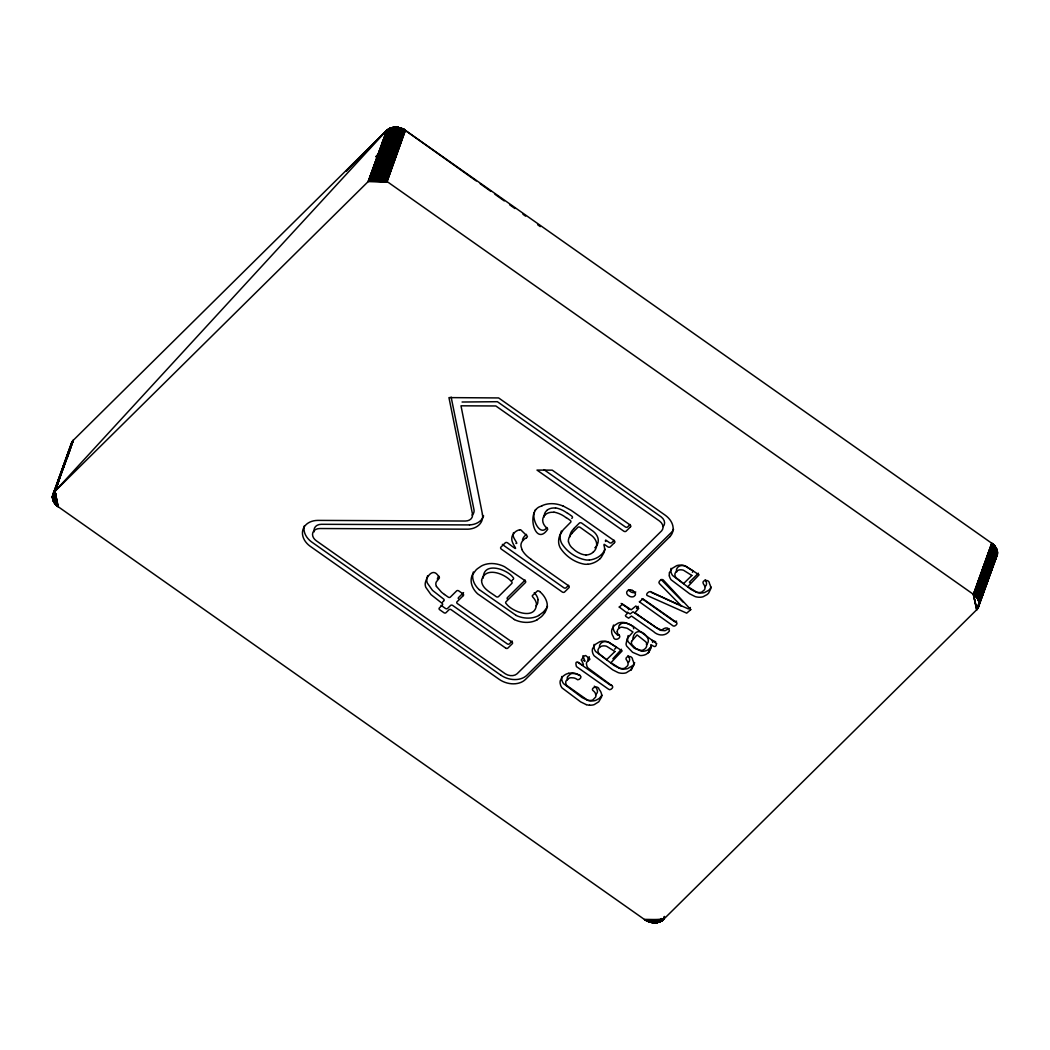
<?xml version="1.0" encoding="UTF-8"?>
<svg xmlns="http://www.w3.org/2000/svg" width="1050" height="1050" viewBox="0 0 1050 1050"><rect width="100%" height="100%" fill="white"/><g stroke="black" fill="none" stroke-linecap="round" stroke-linejoin="round"><path stroke-width="1.5" d="M60.624 475.046L52.553 498.041L73.356 440.199L54.836 491.4L368.392 181.361C373.59 176.768 381.767 177.804 387.122 181.571L973.376 594.313C978.429 597.371 981.487 605.22 976.644 609.801L663.351 919.577C658.192 924.328 649.884 923.304 644.49 919.498L58.236 506.756C53.183 503.698 50.124 495.863 54.968 491.269L386.649 130.423L73.224 440.331L70.993 444.727M54.928 503.633L54.968 491.269L54.456 491.82L73.224 440.331M582.921 655.725L584.994 661.211L583.472 660.371M54.784 503.462L54.574 491.689M54.666 503.278L54.968 491.269L54.456 491.82M54.534 503.108L54.968 491.269L54.337 491.964M995.899 557.734C999.547 552.904 996.358 546.158 991.764 543.244L405.313 130.371L386.925 181.44L405.116 130.226L404.303 129.727L399.394 127.746L394.249 127.286L375.637 178.382L387.122 181.571L405.313 130.371M54.416 502.924L54.968 491.269L54.219 492.122L72.844 440.751M54.298 502.753L54.968 491.269L53.983 492.411M54.18 502.569L54.968 491.269L53.891 492.568M54.062 502.386L54.968 491.269L53.786 492.726L72.489 441.197M53.957 502.202L54.968 491.269L53.681 492.883M53.852 502.018L54.968 491.269L53.589 493.041M53.747 501.834L54.968 491.269L53.497 493.198M53.655 501.651L54.968 491.269L53.406 493.356M53.563 501.467L54.968 491.269L53.327 493.526M53.471 501.283L54.968 491.269L53.248 493.697M53.379 501.086L54.968 491.269L53.169 493.854M53.301 500.902L54.968 491.269L53.104 494.025M53.222 500.706L54.968 491.269L53.038 494.196M53.143 500.522L54.968 491.269L58.236 506.756M53.078 500.338L54.968 491.269L58.039 506.625M53.012 500.141L54.968 491.269L57.855 506.481M633.675 665.201L631.299 669.598L626.194 672.801A11.812 8.951 19.8 0 1 623.122 673.299A12.206 9.253 19.8 0 1 621.482 673.26A11.707 8.873 19.8 0 1 618.227 672.643L612.78 669.887L594.195 655.843A11.918 9.03 19.8 0 1 592.83 653.297A12.482 9.463 19.8 0 1 592.357 651.276A11.865 8.991 19.8 0 1 592.554 648.677L595.166 644.503L599.76 641.721A11.773 8.925 19.8 0 1 602.831 641.183A12.416 9.411 19.8 0 1 605.299 641.288A11.983 9.082 19.8 0 1 608.541 642.049L622.151 650.869L610.916 662.694L619.382 668.076A7.626 5.788 19.8 0 0 622.322 668.574L622.794 668.561A6.431 4.883 19.8 0 0 624.921 668.102L627.519 665.884A6.746 5.119 19.8 0 0 628.044 663.429A7.744 5.867 19.8 0 0 626.863 660.503C623.109 656.578 632.546 654.071 632.664 659.925A11.55 8.754 19.8 0 1 633.675 665.175M52.946 499.944L54.968 491.269L57.671 506.336M52.894 499.761L54.968 491.269L57.474 506.192M52.841 499.577L54.968 491.269L57.304 506.061M52.789 499.38L54.968 491.269L57.12 505.903M534.45 512.124C531.379 518.49 539.949 537.154 546.932 527.559M52.736 499.196L54.968 491.269L56.949 505.759M55.361 491.269L52.697 498.999L54.968 491.269L56.779 505.601M52.657 498.803L54.968 491.269L56.595 505.444M669.467 572.617L672.092 568.444L676.686 565.661A11.773 8.925 19.8 0 1 679.757 565.123A12.416 9.411 19.8 0 1 681.411 565.149A11.983 9.082 19.8 0 1 685.466 565.989L699.064 574.809L687.829 586.635L696.308 592.016A7.626 5.788 19.8 0 0 699.247 592.515L699.72 592.502A6.431 4.883 19.8 0 0 701.846 592.043L704.445 589.824A6.746 5.119 19.8 0 0 704.97 587.37A7.809 5.919 19.8 0 0 703.539 584.128C700.665 579.941 709.459 578.471 709.59 583.866A11.55 8.754 19.8 0 1 710.601 589.116L708.684 593.014A19.884 15.081 19.8 0 1 707.096 594.589L703.106 596.741A11.812 8.951 19.8 0 1 700.836 597.188A12.206 9.253 19.8 0 1 698.408 597.201A11.812 8.951 19.8 0 1 695.179 596.584L689.706 593.827L671.121 579.797A11.918 9.03 19.8 0 1 669.742 577.238A12.482 9.463 19.8 0 1 669.375 575.899M56.438 505.286L54.968 491.269L52.618 498.619L59.587 478.629M56.267 505.129L54.968 491.269L52.592 498.422L58.524 481.714M52.566 498.238L54.968 491.269L56.109 504.971M386.767 146.213L392.227 132.969L388.027 145.556L392.49 132.838L387.765 145.674L377.173 155.4M389.169 145.176L388.303 145.451L392.766 132.733L388.027 145.556M388.592 145.346L391.059 138.285M628.123 635.565L627.572 639.712A10.08 7.652 19.8 0 0 628.189 641.826L634.108 648.047L641.511 651.223A7.416 5.631 19.8 0 0 643.624 651.223L644.293 651.118A12.574 9.529 19.8 0 0 647.889 649.911L651.354 646.813M386.558 146.357L376.031 156.594L386.558 146.357L391.243 133.521L386.558 146.357L376.254 156.909M387.253 145.937L391.716 133.232M387.502 145.792L391.978 133.101M386.781 130.279L368.261 181.493L387.122 181.571L378.42 178.395L396.572 127.299L405.51 130.502L476.227 180.928M387.069 130.029L368.537 181.23L387.122 181.571L378.656 178.408L396.808 127.312L405.51 130.502L404.919 130.108L386.531 181.177L387.122 181.571L368.392 181.361M368.537 181.23L387.371 129.78L368.839 180.981L387.122 181.571L378.892 178.434L397.044 127.339L405.51 130.502L404.709 129.977L386.321 181.046L387.122 181.571L368.681 181.099M385.914 180.797L404.303 129.727L405.51 130.502L401.205 129.308L405.51 130.502L403.896 129.491L385.704 180.679L387.122 181.571L369.456 180.495L388.001 129.308L369.298 180.613L387.122 181.571L379.129 178.461L397.281 127.365L405.51 130.502L404.512 129.846L386.124 180.928L387.122 181.571L368.983 180.849L387.686 129.544L369.141 180.731L387.122 181.571L385.914 180.797L404.092 129.609L405.51 130.502L401.034 129.321M388.342 129.097L369.784 180.272L387.122 181.571L379.365 178.5L397.517 127.391L405.51 130.502L403.673 129.373L385.284 180.456L387.122 181.571L369.626 180.39L388.513 128.993M388.684 128.888L370.125 180.062L387.122 181.571L379.601 178.539L397.753 127.431L405.51 130.502L403.462 129.268L385.074 180.338L387.122 181.571L369.954 180.167M370.125 180.062L388.867 128.782L370.479 179.852L387.122 181.571L379.837 178.579L397.989 127.47L405.51 130.502L403.252 129.15L384.864 180.232L387.122 181.571L370.296 179.957M370.834 179.668L387.122 181.571L380.074 178.618L398.226 127.509L405.51 130.502L403.029 129.045L384.641 180.127L387.122 181.571L370.65 179.76L389.222 128.599M371.017 179.576L389.786 128.336L371.214 179.498L387.122 181.571L380.31 178.671L398.462 127.549L405.51 130.502L402.819 128.94L384.431 180.023L387.122 181.571L371.017 179.576L389.406 128.507L370.65 179.76M389.983 128.257L371.595 179.327L387.122 181.571L380.546 178.71L398.698 127.588L405.51 130.502L401.284 129.294L405.51 130.502L402.596 128.848L384.208 179.918L387.122 181.571L371.398 179.406L390.18 128.179M371.792 179.248L390.377 128.1L371.792 179.248L387.122 181.571L380.769 178.762L398.934 127.641L405.51 130.502L394.708 127.26L376.097 178.343L387.122 181.571L385.508 180.561L403.673 129.373M372.396 179.025L390.981 127.89L372.592 178.959L387.122 181.571L381.006 178.815L399.158 127.693L405.51 130.502L394.931 127.26L376.32 178.343L387.122 181.571L383.985 179.826L402.15 128.651L405.51 130.502L395.167 127.247L376.543 178.329L387.122 181.571L383.762 179.721L401.927 128.559L405.51 130.502L395.404 127.247L376.779 178.329L387.122 181.571L383.539 179.629L401.704 128.468L405.51 130.502L395.64 127.26L377.252 178.329L387.122 181.571L383.316 179.55L401.481 128.389L405.51 130.502L395.863 127.26L377.475 178.329L387.122 181.571L371.989 179.169L390.771 127.956L372.396 179.025L387.122 181.571L383.092 179.458L401.258 128.297L405.51 130.502L396.099 127.273L377.711 178.343L387.122 181.571L372.186 179.104L390.574 128.021M372.592 178.959L391.387 127.772L372.789 178.907L387.122 181.571L381.242 178.881L399.394 127.746L405.51 130.502L402.373 128.743L383.985 179.826M381.478 178.933L399.63 127.811L405.51 130.502L396.336 127.286L377.947 178.356L387.122 181.571L373.012 178.841L391.598 127.706L373.209 178.789L387.122 181.571L382.869 179.379L401.021 128.218L405.51 130.502L399.866 127.864L381.478 178.933L387.122 181.571L373.433 178.736L391.821 127.654L373.209 178.789M392.031 127.614L373.642 178.684L387.122 181.571L381.714 179.012L399.866 127.864M374.076 178.592L392.687 127.483L374.076 178.592L387.122 181.571L381.951 179.077L400.102 127.929L405.51 130.502L400.798 128.139L382.41 179.222L387.122 181.571L373.852 178.631L392.241 127.562L373.433 178.736M382.174 179.143L400.339 127.995L405.51 130.502L400.562 128.074L382.174 179.143L387.122 181.571L374.299 178.552L392.897 127.444L374.509 178.513L387.122 181.571L382.633 179.287L400.798 128.139M382.41 179.222L400.562 128.074M384.208 179.918L402.373 128.743M384.431 180.023L402.596 128.848M384.641 180.127L402.819 128.94M384.864 180.232L403.029 129.045M385.074 180.338L403.252 129.15M385.284 180.456L403.462 129.268M386.531 181.177L404.709 129.977M386.728 181.309L404.919 130.108M377.252 178.329L395.404 127.247L377.016 178.329L387.122 181.571L374.732 178.487L393.12 127.404L374.509 178.513M377.475 178.329L395.64 127.26M377.711 178.343L395.863 127.26M377.947 178.356L396.099 127.273M393.343 127.378L374.955 178.448L387.122 181.571L378.184 178.369L396.336 127.286M660.214 921.664L661.277 918.671L660.214 921.664L663.351 919.577L664.427 916.571M976.119 596.754L994.363 545.514L975.975 596.597L994.206 545.357L975.817 596.426L994.048 545.186L975.66 596.269L993.891 545.029L975.503 596.098L993.733 544.871L975.345 595.941L993.051 544.241L974.663 595.324L992.88 544.097L974.492 595.166L992.696 543.952L974.308 595.022L992.513 543.808L974.124 594.878L992.329 543.664L973.941 594.733L992.145 543.519L973.757 594.589L991.948 543.375L973.573 594.444L991.764 543.244L973.376 594.313L976.644 609.801L997.434 551.762L979.059 603.028M994.652 545.856L976.815 597.621L995.203 546.538L976.946 597.791L995.334 546.722L977.078 597.975M977.55 598.684L995.466 546.893L977.196 598.146M996.437 548.533L978.311 600.18L996.621 548.914M996.699 549.097L978.469 600.548M70.941 445.095L52.513 496.716L54.968 491.269L55.952 504.814M55.794 504.643L54.968 491.269L52.513 497.477L70.901 445.646M62.816 469.402L70.888 446.394M67.174 457.721L70.941 446.972M663.206 919.721L664.453 916.492M996.922 549.662L978.666 601.125L996.988 549.859M997.054 550.043L978.771 601.506L997.106 550.239M997.159 550.436L978.876 601.886L997.211 550.62M997.264 550.817L978.915 602.083L997.342 551.197M982.997 592.554L976.776 609.669L973.376 594.313L976.907 609.538L997.487 552.339L979.099 603.409M984.099 589.47L992.394 566.317M977.038 609.394L995.663 558.036L995.033 558.731M977.511 608.803L996.004 557.589M71.558 442.785L52.71 495.259L54.968 491.269L55.637 504.486M72.174 441.643L52.553 496.164L54.968 491.269L55.492 504.315M72.608 441.039L52.5 496.913L54.968 491.269L55.335 504.144M52.513 497.477L73.093 440.462M67.2 457.866L69.877 450.161M52.697 498.999L55.322 491.098M394.249 127.286L375.861 178.356L387.122 181.571L375.178 178.421L393.566 127.352L374.732 178.487M387.122 181.571L375.401 178.395L393.789 127.326L375.178 178.421M375.637 178.382L394.026 127.299L375.401 178.395M376.097 178.343L394.485 127.273L375.861 178.356M376.32 178.343L394.708 127.26M376.543 178.329L394.931 127.26M376.779 178.329L395.167 127.247M378.184 178.369L396.572 127.299M378.42 178.395L396.808 127.312M378.656 178.408L397.044 127.339M378.892 178.434L397.281 127.365M379.129 178.461L397.517 127.391M379.365 178.5L397.753 127.431M379.601 178.539L397.989 127.47M379.837 178.579L398.226 127.509M380.074 178.618L398.462 127.549M380.31 178.671L398.698 127.588M380.546 178.71L398.934 127.641M380.769 178.762L399.158 127.693M381.006 178.815L399.394 127.746M381.242 178.881L399.63 127.811M381.714 179.012L400.102 127.929M381.951 179.077L400.339 127.995M382.633 179.287L401.021 128.218M382.869 179.379L401.258 128.297M383.092 179.458L401.481 128.389M383.316 179.55L401.704 128.468M383.539 179.629L401.927 128.559M383.762 179.721L402.15 128.651M385.508 180.561L403.896 129.491M385.704 180.679L404.092 129.609M386.124 180.928L404.512 129.846M630.761 670.123L634.686 662.642M631.299 669.598L632.835 665.332M617.282 631.575A6.379 4.843 19.8 0 1 617.991 629.252L620.143 627.559A5.932 4.502 19.8 0 1 621.863 627.139L627.099 628.215L632.94 631.982L627.244 638.479L626.049 643.978A10.08 7.652 19.8 0 0 626.666 646.091L632.572 652.299L639.975 655.476A7.416 5.631 19.8 0 0 642.101 655.476L642.771 655.384A12.574 9.529 19.8 0 0 646.354 654.163L648.349 652.732L649.871 648.48M648.349 652.732L650.409 647.955M661.487 918.579L660.398 921.585L663.351 919.577L644.49 919.498M975.174 595.783L993.562 544.714M976.553 597.266L994.941 546.197M977.655 598.867L995.938 547.614L978.049 599.616L996.345 548.349M978.954 602.267L997.303 551.001M979.02 602.648L997.369 551.381L978.981 602.464M977.274 609.105L997.447 553.836M977.826 608.344L997.421 554.019M978.114 607.871L997.29 554.741M368.261 181.493L386.925 130.148M979.112 603.973L997.5 552.72M979.086 604.538L997.487 553.284M370.479 179.852L389.038 128.691M373.852 178.631L392.464 127.522M52.526 497.858L54.968 491.269L55.204 503.974M388.303 145.451L391.217 138.232M52.513 497.661L54.968 491.269L55.059 503.803M427.599 575.689L426.733 579.416A14.149 10.723 19.8 0 0 427.35 583.091L432.482 590.336L443.507 598.986A1.575 1.194 19.8 0 1 444.019 600.6L443.678 600.967M52.5 497.28L54.968 491.269L52.972 494.379M52.5 497.096L54.968 491.269L52.907 494.55M605.233 549.242L602.766 553.127A32.812 24.872 19.8 0 1 601.322 554.636A24.583 18.637 19.8 0 1 589.444 560.057M535.028 510.562L535.513 509.539M52.513 496.532L54.968 491.269L52.854 494.721M52.539 496.348L54.968 491.269L52.802 494.891M52.579 495.981L54.968 491.269L52.749 495.075M52.605 495.797L54.968 491.269L52.671 495.429M52.631 495.613L54.968 491.269M472.644 574.573L475.794 570.255A36.868 27.956 19.8 0 1 477.396 568.746L481.491 565.937A22.326 16.931 19.8 0 1 491.82 563.522A22.667 17.181 19.8 0 1 504.433 566.659L524.987 580.597A1.785 1.352 19.8 0 1 525.407 582.579L505.942 601.834A1.785 1.352 19.8 0 0 506.349 603.816C512.137 611.848 536.064 620.865 536.484 603.881A14.766 11.196 19.8 0 0 532.849 597.135L532.311 596.164A1.522 1.155 19.8 0 1 532.376 595.613L537.416 590.966A1.457 1.103 19.8 0 1 537.889 590.756L539.766 591.504M711.336 587.134L710.22 588.748A19.884 15.081 19.8 0 1 708.619 590.336L704.642 592.489A11.812 8.951 19.8 0 1 702.371 592.935A12.206 9.253 19.8 0 1 699.943 592.948A11.707 8.873 19.8 0 1 696.688 592.331L691.241 589.575L672.643 575.531A11.918 9.03 19.8 0 1 671.278 572.985A12.482 9.463 19.8 0 1 670.911 571.633A11.865 8.991 19.8 0 1 671.003 568.365M602.096 695.231L599.064 698.591L595.731 700.363A11.826 8.964 19.8 0 1 592.686 700.928L591.045 700.928A11.826 8.964 19.8 0 1 587.816 700.376L582.199 697.633L563.614 683.694A11.904 9.03 19.8 0 1 562.196 681.135L561.684 679.114A12.049 9.135 19.8 0 1 561.803 676.502M544.609 612.911L542.679 615.352A37.328 28.297 19.8 0 1 541.196 616.822L537.193 619.71M647.259 643.768L647.706 643.046A8.571 6.497 19.8 0 0 648.296 640.671L648.152 639.358A7.219 5.473 19.8 0 0 647.417 637.652C643.519 630.774 635.106 628.582 633.032 637.508A7.612 5.775 19.8 0 0 632.992 638.754M438.795 576.03L437.653 578.025A8.164 6.195 19.8 0 0 437.391 579.193M619.513 624.999L621.679 623.306A5.932 4.502 19.8 0 1 623.398 622.886C626.85 622.702 634.659 625.669 633.649 628.766M656.644 643.611L633.202 626.312L626.286 622.952A12.639 9.581 19.8 0 0 622.007 622.414L621.193 622.453A11.419 8.649 19.8 0 0 618.161 623.109L614.329 625.551L612.137 628.766A12.771 9.686 19.8 0 0 611.638 631.129A13.073 9.909 19.8 0 0 611.769 633.006L612.097 634.239A11.182 8.479 19.8 0 0 613.305 636.589C614.027 642.429 622.991 637.573 618.568 634.751A6.431 4.883 19.8 0 1 617.426 632.572A7.219 5.473 19.8 0 1 617.282 631.575M628.451 662.445L629.055 661.631A6.746 5.119 19.8 0 0 629.58 659.177A7.744 5.867 19.8 0 0 628.386 656.25L627.887 655.62M536.064 605.942L537.744 603.12L538.02 599.629M648.874 652.221L651.079 647.968A9.857 7.481 19.8 0 0 651 645.999C649.346 641.471 655.883 650.934 656.499 643.755M589.312 656.762L588.381 657.943A5.709 4.331 19.8 0 0 587.921 659.361L588.105 661.001M705.114 586.648L705.981 585.572A6.746 5.119 19.8 0 0 706.492 583.117A7.809 5.919 19.8 0 0 705.075 579.876M346.316 171.281L386.649 130.423M513.201 579.337L513.332 579.193A1.785 1.352 19.8 0 0 513.017 577.356C506.979 569.113 483.197 561.067 483.249 578.091M573.562 528.806L579.351 523.097A1.785 1.352 19.8 0 1 581.766 523.136L593.276 531.366A14.477 10.973 19.8 0 1 598.172 539.031A16.682 12.652 19.8 0 1 596.006 546.63M381.754 142.748L391.072 133.534M372.146 171.701L377.974 165.939M380.297 163.643L382.633 161.333M442.549 602.083L443.467 601.164M463.562 592.607L458.561 597.542A1.575 1.194 19.8 0 0 458.325 598.579M463.181 595.717L457.026 601.794A1.575 1.194 19.8 0 0 457.367 603.566L511.967 642.009A1.575 1.194 19.8 0 1 512.361 643.637L507.872 648.086A1.575 1.194 19.8 0 1 505.733 648.126M571.791 518.411L572.237 517.965A1.785 1.352 19.8 0 0 571.699 516.049L567.788 513.293M511.796 580.716L512.518 580.007M572.263 532.836L577.815 527.349A1.785 1.352 19.8 0 1 580.23 527.402L591.741 535.631A14.477 10.973 19.8 0 1 596.649 543.296M525.131 580.099L507.465 597.568A1.785 1.352 19.8 0 0 507.701 599.419M512.177 641.091L509.408 643.834A1.575 1.194 19.8 0 1 507.268 643.873L452.655 605.43A1.575 1.194 19.8 0 0 450.66 605.364L447.576 608.409A1.575 1.194 19.8 0 1 445.541 608.514L441.053 605.338M568.588 585.322L566.055 587.803A1.785 1.352 19.8 0 1 563.798 587.738L502.832 544.819A1.785 1.352 19.8 0 1 502.373 544.346M614.119 540.304L611.796 542.587A1.785 1.352 19.8 0 1 609.591 542.719L605.706 540.028L605.469 540.908M630.105 524.488L627.572 526.982A1.785 1.352 19.8 0 1 625.341 526.929L543.9 469.613M614.447 542.706L610.273 546.84A1.785 1.352 19.8 0 1 608.068 546.971L604.17 544.281L603.934 545.173A18.467 14.004 19.8 0 1 604.131 552.352L601.243 557.379A32.812 24.872 19.8 0 1 599.799 558.902M628.517 609.722L628.989 608.974L621.154 603.435M638.242 606.27L636.484 608.488M614.591 649.241L616.455 647.259L608.094 642.023A7.507 5.696 19.8 0 0 605.154 641.602L604.682 641.629A6.615 5.014 19.8 0 0 602.569 642.167L601.479 642.823A9.214 6.982 19.8 0 0 600.548 643.689L599.76 644.989A6.431 4.869 19.8 0 0 599.55 646.8L599.616 647.194M692.383 572.316L693.158 570.977L685.02 565.963A7.507 5.696 19.8 0 0 682.08 565.543L681.608 565.569A6.615 5.014 19.8 0 0 679.494 566.107L678.405 566.764A9.214 6.982 19.8 0 0 677.473 567.63L676.686 568.942A6.431 4.869 19.8 0 0 676.476 570.741L676.528 571.134A7.547 5.723 19.8 0 0 676.764 571.922M621.508 649.268L612.846 658.77M698.434 573.208L689.417 582.133L690.375 583.131M676.607 621.128L674.796 621.758L641.918 598.605M690.401 607.477L688.459 608.934L680.754 605.561M462.066 402.019L497.385 401.704L661.093 516.81A9.082 6.891 19.8 0 1 663.18 526.575M595.796 694.733L597.174 692.816A6.904 5.237 19.8 0 0 597.437 691.018L596.754 688.761A6.576 4.987 19.8 0 0 595.192 686.871L594.287 686.188M663.075 919.853L644.687 919.629M619.041 634.725L617.754 635.303L614.827 632.336A11.182 8.479 19.8 0 1 613.633 629.987L613.305 628.753A13.073 9.909 19.8 0 1 613.174 626.876A12.771 9.686 19.8 0 1 613.476 625.078M662.931 919.971L644.884 919.774M662.773 920.102L663.351 919.577L645.081 919.892M645.488 920.154L663.351 919.577L662.314 920.469L663.351 919.577L645.291 920.023M632.297 665.871L627.716 668.548A11.812 8.951 19.8 0 1 624.658 669.047A12.206 9.253 19.8 0 1 623.018 669.008A11.707 8.873 19.8 0 1 619.762 668.391L614.316 665.621L595.731 651.591A11.918 9.03 19.8 0 1 594.352 649.044A12.482 9.463 19.8 0 1 593.893 647.023A11.865 8.991 19.8 0 1 594.077 644.424M611.769 685.23L610.614 685.322L577.959 662.327M662.471 920.351L663.351 919.577L645.697 920.272M580.138 675.373L577.867 674.664A6.589 4.987 19.8 0 0 575.374 673.667L572.604 673.47A6.917 5.237 19.8 0 0 570.504 673.969L567.577 676.699A6.431 4.869 19.8 0 0 567.262 678.497L567.315 678.878A7.481 5.67 19.8 0 0 567.499 679.678M661.999 920.692L663.351 919.577L645.894 920.391M669.008 628.582L664.978 630.709L660.332 630.315L633.019 611.796L630.144 613.948L627.336 612.137M661.828 920.797L663.351 919.577L646.104 920.509M661.658 920.916L663.351 919.577L646.314 920.627M661.487 921.008L663.351 919.577L646.538 920.732M661.316 921.112L663.351 919.577L646.747 920.85M661.133 921.217L663.351 919.577L646.957 920.955M655.686 641.812L652.339 640.342L652.536 641.747A9.857 7.481 19.8 0 1 652.628 642.403M660.949 921.309L663.351 919.577L647.181 921.06M660.778 921.401L663.351 919.577L647.404 921.152M660.581 921.493L663.351 919.577L647.627 921.257M660.017 921.742L663.351 919.577L647.85 921.349M635.749 592.003L635.552 592.134A3.951 2.992 19.8 0 1 633.701 592.633A4.397 3.334 19.8 0 1 631.286 592.134L629.383 590.835A4.253 3.229 19.8 0 1 628.517 589.667M659.82 921.821L663.351 919.577L648.073 921.441M659.623 921.9L663.351 919.577L648.296 921.533M659.426 921.979L663.351 919.577L648.519 921.611M659.216 922.044L663.351 919.577L648.742 921.703M659.019 922.11L663.351 919.577L648.979 921.782M538.729 615.444L542.719 612.557A37.328 28.297 19.8 0 0 544.202 611.1L546.144 608.659A23.047 17.469 19.8 0 0 547.509 606.139M658.809 922.176L663.351 919.577L649.202 921.861M541.774 506.087C525.013 509.014 534.831 548.284 547.667 529.305A1.326 0.998 19.8 0 0 547.562 528.846L546.788 527.992A12.338 9.345 19.8 0 1 544.727 515.143M658.599 922.228L663.351 919.577L649.438 921.926M658.389 922.294L663.351 919.577L649.661 922.005M658.179 922.346L663.351 919.577L649.898 922.071M657.969 922.386L663.351 919.577L650.134 922.136M657.759 922.438L663.351 919.577L650.37 922.202M657.536 922.478L663.351 919.577L650.593 922.254M657.313 922.517L663.351 919.577L650.829 922.307M657.103 922.556L663.351 919.577L651.066 922.359M656.88 922.596L663.351 919.577L651.302 922.412M656.657 922.622L663.351 919.577L651.538 922.451M656.434 922.648L663.351 919.577L651.774 922.504M656.211 922.674L663.351 919.577L652.011 922.543M655.974 922.701L663.351 919.577L652.247 922.569M655.751 922.714L663.351 919.577L652.483 922.609M655.528 922.727L663.351 919.577L652.719 922.635M655.292 922.74L663.351 919.577L652.956 922.661M526.562 537.823L527.441 536.34L520.905 529.974A1.496 1.129 19.8 0 0 520.209 529.817L519.658 529.869M655.056 922.74L663.351 919.577L653.192 922.688M654.832 922.753L663.351 919.577L653.428 922.701M654.596 922.753L663.351 919.577L653.664 922.714M654.36 922.753L663.351 919.577L653.901 922.727M654.137 922.74L663.351 919.577M568.562 673.339L569.572 673.142A11.524 8.741 19.8 0 1 579.967 675.557C583.17 676.843 578.077 681.739 576.332 678.917A6.589 4.987 19.8 0 0 573.838 677.919L571.069 677.722A6.917 5.237 19.8 0 0 568.969 678.221L566.042 680.951A6.431 4.869 19.8 0 0 565.74 682.749L565.779 683.143A7.481 5.67 19.8 0 0 566.738 685.492L587.383 700.048A7.507 5.696 19.8 0 0 590.323 700.468L590.783 700.442A6.418 4.869 19.8 0 0 592.869 699.917L595.639 697.069A6.904 5.237 19.8 0 0 595.901 695.271L595.232 693.026A6.576 4.987 19.8 0 0 593.657 691.123C589.102 688.472 598.29 684.259 599.235 689.601A10.657 8.085 19.8 0 1 600.797 691.897L601.283 693.144A12.626 9.581 19.8 0 1 601.637 695.1A12.246 9.279 19.8 0 1 601.519 697.029L598.736 701.794L594.195 704.616A11.826 8.964 19.8 0 1 591.15 705.18L589.523 705.18M683.051 602.07L661.093 579.482M589.391 559.939L588.761 559.991A13.387 10.146 19.8 0 1 586.163 559.965C576.371 558.337 567.249 552.024 561.881 543.742A18.637 14.136 19.8 0 1 560.214 538.584L560.175 537.928A26.933 20.422 19.8 0 1 561.396 530.985M587.856 564.191L587.226 564.257A13.387 10.146 19.8 0 1 584.627 564.217C574.836 562.59 565.727 556.277 560.346 547.995A18.637 14.136 19.8 0 1 558.692 542.837L558.639 542.194A26.933 20.422 19.8 0 1 560.149 534.634L563.246 529.778L570.701 522.217A1.785 1.352 19.8 0 0 570.163 520.314L566.252 517.558M469.534 524.921L321.431 524.304A9.109 6.904 19.8 0 0 314.265 531.799M586.254 704.629L580.663 701.886L562.091 687.947A11.904 9.03 19.8 0 1 560.661 685.401L560.149 683.366A12.049 9.135 19.8 0 1 560.267 680.754L562.196 677.145A19.215 14.569 19.8 0 1 563.535 675.846L565.215 674.651A13.742 10.421 19.8 0 1 568.562 673.339M563.115 505.995L571.043 510.274L614.132 540.606A1.785 1.352 19.8 0 1 614.565 542.587M651.341 592.436L678.156 604.393M515.957 615.261L479.181 589.575M514.421 619.513L477.645 593.841A22.614 17.141 19.8 0 1 472.513 574.508M632.494 590.507L634.148 591.662A4.489 3.399 19.8 0 1 635.381 593.722A3.754 2.848 19.8 0 1 635.132 595.298L634.029 596.387A3.951 2.992 19.8 0 1 632.166 596.886A4.397 3.334 19.8 0 1 629.751 596.387L627.847 595.101A4.253 3.229 19.8 0 1 626.719 593.053A4.016 3.045 19.8 0 1 627.021 591.465L627.952 590.494A3.833 2.914 19.8 0 1 629.921 589.89M515.957 543.401C519.159 544.464 511.77 537.088 513.319 534.411A13.322 10.093 19.8 0 1 513.516 532.613M505.733 648.126L451.133 609.683A1.575 1.194 19.8 0 0 449.124 609.63L445.843 612.832A1.575 1.194 19.8 0 1 444.006 612.767L439.517 609.604A1.575 1.194 19.8 0 1 439.359 607.976L442.483 604.866A1.575 1.194 19.8 0 0 441.971 603.238L430.946 594.589L425.814 587.344A14.149 10.723 19.8 0 1 425.197 583.669C425.88 577.71 432.902 566.37 438.756 576.647A1.562 1.181 19.8 0 1 439.215 578.261L436.236 582.002A8.256 6.261 19.8 0 0 436.419 586.451M500.798 675.15L311.456 541.839A19.412 14.713 19.8 0 1 304.369 525.748M530.67 559.099L568.562 585.769A1.785 1.352 19.8 0 1 569.021 587.619L564.519 592.069A1.785 1.352 19.8 0 1 562.262 592.003L501.296 549.084A1.785 1.352 19.8 0 1 500.929 547.102L505.378 542.732A1.785 1.352 19.8 0 1 507.649 542.889C522.913 554.649 511.363 545.068 511.783 538.663A13.322 10.093 19.8 0 1 512.584 535.198L514.461 532.652A13.099 9.936 19.8 0 1 519.619 529.791M444.478 594.484L448.363 597.214A1.575 1.194 19.8 0 0 450.332 597.122L456.632 590.887A1.575 1.194 19.8 0 1 458.679 590.835L462.932 593.814A1.575 1.194 19.8 0 1 463.326 595.573M480.231 183.789L490.901 191.402M494.904 194.25L504.249 200.918M509.591 204.724L514.933 208.53M522.939 214.239L525.604 216.143M537.613 224.7L540.278 226.603M534.253 592.725L534.384 592.869A14.766 11.196 19.8 0 1 538.072 599.629M436.459 586.438L441.499 592.187A43.982 33.337 19.8 0 0 444.478 594.484M521.968 549.413L521.062 546.591A10.999 8.334 19.8 0 1 522.48 541.091L522.716 540.816A18.27 13.847 19.8 0 1 523.793 539.648A11.681 8.846 19.8 0 1 526.536 537.797M482.436 514.224L461.002 405.812L495.849 405.969L659.558 521.062A9.082 6.891 19.8 0 1 661.644 530.827L517.151 673.719A9.082 6.891 19.8 0 1 505.286 673.798L316.273 540.75A9.109 6.904 19.8 0 1 312.743 532.914A9.109 6.904 19.8 0 1 319.896 528.531L467.998 529.187A19.412 14.713 19.8 0 0 482.423 514.224M451.133 397.071L473.97 509.644A9.082 6.891 19.8 0 1 472.041 515.117M669.401 575.964A11.918 9.03 19.8 0 1 669.493 572.683M589.575 705.18A11.826 8.964 19.8 0 1 586.281 704.629M539.7 591.544A23.231 17.614 19.8 0 1 547.221 604.052A23.047 17.469 19.8 0 1 544.556 612.885M537.246 619.762A22.391 16.971 19.8 0 1 514.369 619.605M541.616 505.903A22.68 17.194 19.8 0 1 563.089 506.061M599.773 558.876A24.583 18.637 19.8 0 1 587.908 564.322M553.98 512.085A21.827 16.551 19.8 0 1 566.081 517.689M553.954 512.308A11.839 8.977 19.8 0 0 545.344 514.644A15.041 11.406 19.8 0 0 544.819 515.209M630.026 589.877A4.253 3.229 19.8 0 1 632.586 590.494M530.762 559.007A25.069 19.005 19.8 0 1 521.771 549.452M593.303 551.998A12.561 9.516 19.8 0 1 586.005 555.017M568.339 541.931A18.139 13.755 19.8 0 1 572.447 532.98M596.61 543.296A16.682 12.652 19.8 0 1 593.368 552.051M585.966 554.925A11.169 8.466 19.8 0 1 580.309 553.547L578.13 552.484A22.326 16.931 19.8 0 1 576.778 551.67A26.368 19.989 19.8 0 1 574.875 550.331L571.567 547.352A13.099 9.922 19.8 0 1 568.667 541.971M500.811 675.15A19.425 14.726 19.8 0 0 527.061 675.111L671.226 532.586A19.412 14.726 19.8 0 0 673.549 529.331M483.617 515.852A19.412 14.713 19.8 0 1 469.534 524.908M538.781 615.497A22.391 16.971 19.8 0 1 515.904 615.352M479.128 589.614A22.614 17.141 19.8 0 1 473.327 571.961M522.519 540.173A10.999 8.334 19.8 0 1 524.003 536.839L524.252 536.563A18.27 13.847 19.8 0 1 525.315 535.382A11.681 8.846 19.8 0 1 526.562 534.358M569.914 536.904A17.719 13.427 19.8 0 1 573.733 528.938M595.074 547.483A12.561 9.516 19.8 0 1 594.838 547.746M605.482 540.908A18.467 14.004 19.8 0 1 605.666 541.524M555.516 507.833A21.827 16.551 19.8 0 1 567.617 513.437M546.879 510.392A11.839 8.977 19.8 0 1 555.476 508.056M546.919 510.418A15.041 11.406 19.8 0 0 546.354 510.956A12.338 9.345 19.8 0 0 544.241 516.994M619.513 624.999A6.379 4.843 19.8 0 0 618.817 627.322A7.219 5.473 19.8 0 0 618.962 628.307M646.984 644.109A10.237 7.757 19.8 0 1 646.38 644.713M581.385 659.977C588.827 674.572 572.946 653.467 576.437 666.592L608.514 689.181C610.011 691.097 614.289 687.212 612.216 685.952L588 667.997A11.366 8.61 19.8 0 1 586.911 666.159L586.386 663.613A5.709 4.331 19.8 0 1 586.845 662.196L587.934 660.857A6.129 4.646 19.8 0 1 589.431 659.872L589.929 659.059L585.677 655.528A6.457 4.896 19.8 0 0 583.695 656.355L581.385 659.977M639.411 601.808L673.26 626.01C674.914 626.968 678.759 623.201 676.134 622.204L643.033 598.92L639.411 601.808M481.583 580.269C481.425 588.42 490.796 592.462 496.072 596.584A1.785 1.352 19.8 0 0 498.488 596.623L511.796 583.459A1.785 1.352 19.8 0 0 511.481 581.608C505.05 573.786 485.31 565.911 481.583 580.269M619.264 607.044L627.454 613.226L625.446 615.523L625.8 616.403L628.609 618.201L631.483 616.048L653.481 631.536C657.969 635.959 665.634 636.51 669.454 630.945C668.837 626.364 664.374 627.808 662.077 629.816A3.846 2.914 19.8 0 1 661.119 629.882L656.486 627.887L634.948 612.741L638.754 608.396L635.867 606.021L631.234 609.788L622.624 604.144L619.264 607.044M690.769 609.617L686.713 613.148L646.957 595.429C645.33 593.998 649.911 590.021 651.683 592.174L681.739 606.283L659.558 583.734C657.247 582.291 661.671 578.222 663.154 579.849L690.769 609.617M614.933 651.512L606.637 659.676L599.13 653.783A7.547 5.723 19.8 0 1 598.08 651.446L598.014 651.066A6.431 4.869 19.8 0 1 598.224 649.254L599.012 647.942A9.214 6.982 19.8 0 1 599.957 647.076L601.046 646.419A6.615 5.014 19.8 0 1 603.159 645.894L603.619 645.868A7.507 5.696 19.8 0 1 606.572 646.275L614.933 651.512M691.845 575.452L683.563 583.616L676.056 577.723A7.547 5.723 19.8 0 1 675.006 575.387L674.94 575.006A6.431 4.869 19.8 0 1 675.15 573.195L675.938 571.896A9.214 6.982 19.8 0 1 676.869 571.016L677.959 570.373A6.615 5.014 19.8 0 1 680.072 569.835L680.544 569.809A7.507 5.696 19.8 0 1 683.484 570.229L691.845 575.452M631.575 641.353L631.496 641.76A7.612 5.775 19.8 0 0 631.523 643.44A6.615 5.014 19.8 0 0 631.969 644.7L635.998 648.69L640.972 650.396A6.064 4.594 19.8 0 0 643.256 649.963L644.844 648.966A10.237 7.757 19.8 0 0 645.724 648.021L646.183 647.312A8.571 6.497 19.8 0 0 646.761 644.936L646.616 643.624A7.219 5.473 19.8 0 0 645.894 641.904L637.087 634.922L631.575 641.353M994.508 545.685L976.264 596.925L994.508 545.685M996.844 549.478L978.534 600.744L996.844 549.478M630.538 526.798L626.049 531.234A1.785 1.352 19.8 0 1 623.805 531.195L536.996 470.085L552.221 470.151L630.079 524.961A1.785 1.352 19.8 0 1 630.538 526.798M669.69 536.839L525.538 679.376A19.425 14.726 19.8 0 1 499.275 679.403L309.934 546.092A19.412 14.713 19.8 0 1 302.938 529.646A19.412 14.713 19.8 0 1 317.835 520.393L465.373 521.036A9.082 6.891 19.8 0 0 472.447 513.896L448.954 397.609L498.632 397.937L665.201 515.196A19.412 14.726 19.8 0 1 669.69 536.839"/></g></svg>
